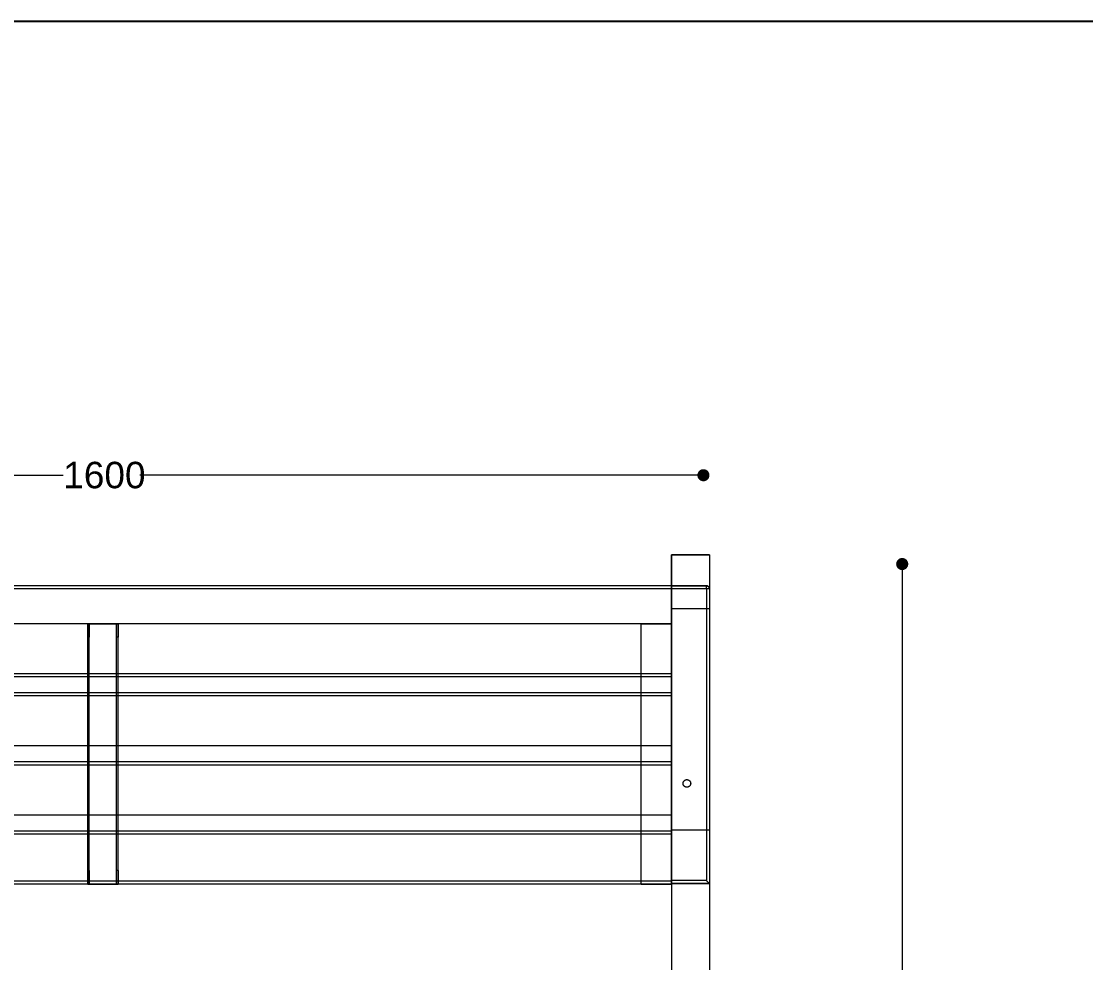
# Model space of a CAD drawing. Header units: millimetres. Extents: x 27531 to 32481, y 14140 to 19587.
# Drawn here: x 28599 to 30006, y 18343 to 19587 of the extents above; entities that cross this region are included whole.
import ezdxf

# ---------------------------------------------------------------- set-up
doc = ezdxf.new("R2010")
doc.units = ezdxf.units.MM
doc.header["$LTSCALE"] = 3
doc.layers.add('Warstwa 1', color=7, linetype='Continuous')
doc.layers.add('WymiaryARTUR', color=7, linetype='Continuous', lineweight=25)
doc.styles.get("Standard").update_dxf_attribs({"font": 'arial.ttf'})
doc.dimstyles.new('MATEUSZ', dxfattribs={"dimtxt": 35, "dimasz": 16, "dimexe": 0.18, "dimexo": 0.0625, "dimgap": 0.09, "dimtad": 0, "dimdec": 0, "dimdsep": 46, "dimtxsty": 'Standard', "dimblk": 'DOT', "dimcen": 0.09, "dimse1": 1, "dimse2": 1, "dimadec": 0, "dimazin": 0, "dimtfac": 1, "dimtdec": 0, "dimtofl": 0, "dimtmove": 0, "dimatfit": 3, "dimfxl": 1, "dimtolj": 1, "dimtzin": 0, "dimlwd": 9, "dimlwe": 9, "dimarcsym": 0})

# ---------------------------------------------------------------- blocks, each defined once
blk = doc.blocks.new('_Dot')
at = {"color": 0, "linetype": 'ByBlock', "lineweight": -2}
blk.add_line((-0.5, 0), (-1, 0), dxfattribs=at)
at = {"color": 0, "linetype": 'ByBlock', "const_width": 0.5}
blk.add_lwpolyline([(-0.25, 0, 1), (0.25, 0, 1)], format="xyb", close=True, dxfattribs=at)
blk = doc.blocks.new('*D22')
at = {"layer": 'Defpoints', "color": 0, "linetype": 'Continuous', "transparency": 16777216}
for p in [(29500.6, 18987.1), (27900.6, 18911.9), (29500.6, 18911.9)]:
    blk.add_point(p, dxfattribs=at)
at = {"layer": 'WymiaryARTUR', "color": 0, "linetype": 'Continuous', "lineweight": 9, "transparency": 16777216}
for p, q in [((27916.6, 18987.1), (28654.4, 18987.1)), ((29484.6, 18987.1), (28755.7, 18987.1))]:
    blk.add_line(p, q, dxfattribs=at)
at = {"layer": 'WymiaryARTUR', "color": 0, "linetype": 'Continuous', "lineweight": 9, "transparency": 16777216, "xscale": 16, "yscale": 16, "zscale": 16, "rotation": 180}
blk.add_blockref('_Dot', (27900.6, 18987.1), dxfattribs=at)
at = {"layer": 'WymiaryARTUR', "color": 0, "linetype": 'Continuous', "lineweight": 9, "transparency": 16777216, "xscale": 16, "yscale": 16, "zscale": 16}
blk.add_blockref('_Dot', (29500.6, 18987.1), dxfattribs=at)
at = {"layer": 'WymiaryARTUR', "color": 0, "linetype": 'Continuous', "transparency": 16777216, "insert": (28654.5, 18987.1), "char_height": 35, "attachment_point": 4}
blk.add_mtext('\\A1;1600', dxfattribs=at)
blk = doc.blocks.new('eweq')
at = {"layer": 'Warstwa 1', "color": 7, "lineweight": 18}
for points in [[(35504.09, 17001.06), (35510.44, 17001.06)], [(35510.44, 17001.06), (35504.09, 17001.06)], [(35504.09, 17001.06), (35504.09, 17001.06)], [(35510.44, 17001.06), (35510.44, 17001.06)], [(35504.09, 16995.89), (35313.59, 16995.89)], [(35504.09, 16995.89), (35509.93, 16995.89)], [(35509.93, 16995.89), (35504.09, 16995.89)], [(35504.09, 16995.89), (35504.09, 16995.89)], [(35504.09, 16995.89), (35504.09, 16995.89)], [(35504.09, 16989.54), (35504.09, 16995.89)], [(35509.93, 16995.39), (35509.93, 16995.89)], [(35504.09, 16995.39), (35313.59, 16995.39)], [(35509.93, 16995.39), (35504.09, 16995.39)], [(35504.09, 16995.39), (35504.09, 16989.54)], [(35509.93, 16995.39), (35509.93, 16946.52)], [(35510.44, 16995.39), (35509.93, 16995.39)], [(35510.44, 16995.39), (35510.44, 16946.01)], [(35406.3, 16945.89), (35406.3, 16989.54)], [(35406.3, 16989.54), (35411.38, 16989.54)], [(35406.3, 16989.54), (35411.38, 16989.54)], [(35406.3, 16989.54), (35406.3, 16989.54)], [(35406.3, 16945.89), (35406.3, 16989.54)], [(35406.3, 16945.89), (35406.3, 16989.54)], [(35406.3, 16989.54), (35406.3, 16989.54)], [(35406.55, 16989.54), (35406.3, 16989.54)], [(35406.55, 16989.54), (35406.3, 16989.54)], [(35406.55, 16989.54), (35406.55, 16989.54)], [(35406.55, 16945.89), (35406.55, 16989.54)], [(35411.12, 16945.89), (35411.12, 16989.54)], [(35411.38, 16989.54), (35411.12, 16989.54)], [(35411.38, 16989.54), (35411.12, 16989.54)], [(35411.12, 16989.54), (35411.12, 16989.54)], [(35411.38, 16945.89), (35411.38, 16989.54)], [(35411.38, 16989.54), (35411.38, 16989.54)], [(35411.38, 16945.89), (35411.38, 16989.54)], [(35411.38, 16945.89), (35411.38, 16989.54)], [(35411.38, 16989.54), (35411.38, 16989.54)], [(35499.01, 16989.54), (35504.09, 16989.54)], [(35499.01, 16989.54), (35499.01, 16989.54)], [(35499.01, 16989.54), (35504.09, 16989.54)], [(35499.01, 16945.89), (35499.01, 16989.54)], [(35499.01, 16945.89), (35499.01, 16989.54)], [(35504.09, 16980.65), (35504.09, 16989.54)], [(35504.09, 16989.54), (35504.09, 16989.54)], [(35504.09, 16989.54), (35504.09, 16981.16)], [(35504.09, 16989.54), (35504.09, 16989.54)], [(35504.09, 16989.54), (35504.09, 16989.54)], [(35504.09, 16945.89), (35504.09, 16989.54)], [(35504.09, 16945.89), (35504.09, 16989.54)], [(35406.3, 16948.17), (35406.3, 16987.26)], [(35406.55, 16987.26), (35406.3, 16987.26)], [(35406.55, 16948.17), (35406.55, 16987.26)], [(35411.38, 16987.26), (35411.12, 16987.26)], [(35411.12, 16948.17), (35411.12, 16987.26)], [(35411.38, 16948.17), (35411.38, 16987.26)], [(35504.09, 16981.16), (35313.59, 16981.16)], [(35504.09, 16980.65), (35313.59, 16980.65)], [(35504.09, 16980.65), (35504.09, 16980.65)], [(35504.09, 16977.95), (35313.59, 16977.95)], [(35504.09, 16969.06), (35504.09, 16977.95)], [(35504.09, 16977.95), (35504.09, 16977.95)], [(35504.09, 16977.45), (35313.59, 16977.45)], [(35504.09, 16977.45), (35504.09, 16969.06)], [(35504.09, 16969.06), (35504.09, 16969.06)], [(35504.09, 16966.37), (35313.59, 16966.37)], [(35504.09, 16966.37), (35313.59, 16966.37)], [(35504.09, 16965.86), (35313.59, 16965.86)], [(35504.09, 16965.86), (35313.59, 16965.86)], [(35504.09, 16966.37), (35504.09, 16966.37)], [(35504.09, 16965.86), (35504.09, 16957.48)], [(35504.09, 16957.48), (35504.09, 16965.86)], [(35504.09, 16957.48), (35504.09, 16957.48)], [(35504.09, 16954.78), (35313.59, 16954.78)], [(35504.09, 16954.78), (35313.59, 16954.78)], [(35504.09, 16954.78), (35504.09, 16954.78)], [(35504.09, 16954.27), (35313.59, 16954.27)], [(35504.09, 16954.27), (35313.59, 16954.27)], [(35504.09, 16954.27), (35504.09, 16946.4)], [(35504.09, 16945.89), (35504.09, 16954.27)], [(35406.55, 16948.17), (35406.3, 16948.17)], [(35411.38, 16948.17), (35411.12, 16948.17)], [(35504.09, 16946.4), (35313.59, 16946.4)], [(35504.09, 16945.89), (35313.59, 16945.89)], [(35406.3, 16945.89), (35411.38, 16945.89)], [(35406.3, 16945.89), (35411.38, 16945.89)], [(35406.3, 16945.89), (35406.3, 16945.89)], [(35406.55, 16945.89), (35406.3, 16945.89)], [(35406.3, 16945.89), (35406.3, 16945.89)], [(35406.55, 16945.89), (35406.3, 16945.89)], [(35406.55, 16945.89), (35406.55, 16945.89)], [(35411.38, 16945.89), (35411.12, 16945.89)], [(35411.38, 16945.89), (35411.12, 16945.89)], [(35411.12, 16945.89), (35411.12, 16945.89)], [(35411.38, 16945.89), (35411.38, 16945.89)], [(35411.38, 16945.89), (35411.38, 16945.89)], [(35499.01, 16945.89), (35504.09, 16945.89)], [(35499.01, 16945.89), (35499.01, 16945.89)], [(35499.01, 16945.89), (35504.09, 16945.89)], [(35509.93, 16946.52), (35504.09, 16946.52)], [(35504.09, 16946.01), (35510.44, 16946.01)], [(35510.44, 16946.01), (35504.09, 16946.01)], [(35504.09, 16946.01), (35510.44, 16946.01)], [(35504.09, 16946.01), (35504.09, 16946.01)], [(35504.09, 16945.89), (35504.09, 16945.89)], [(35504.09, 16945.89), (35504.09, 16945.89)], [(35510.44, 16946.01), (35510.44, 16946.01)]]:
    blk.add_lwpolyline(points, dxfattribs=at)
for points in [[(35504.09, 16992.05), (35504.09, 16995.05), (35504.09, 16998.05), (35504.09, 17001.06)], [(35504.09, 17001.06), (35506.2, 17001.06), (35508.32, 17001.06), (35510.44, 17001.06)], [(35504.09, 17001.06), (35504.09, 16985.71), (35504.09, 16970.37), (35504.09, 16955.03)], [(35504.09, 17001.06), (35504.09, 16968.93), (35504.09, 16936.8), (35504.09, 16904.67)], [(35504.09, 17001.06), (35504.09, 16968.93), (35504.09, 16936.8), (35504.09, 16904.67)], [(35510.44, 17001.06), (35510.44, 16998.05), (35510.44, 16995.05), (35510.44, 16992.05)], [(35510.44, 17001.06), (35510.44, 16985.71), (35510.44, 16970.37), (35510.44, 16955.03)], [(35510.44, 17001.06), (35510.44, 16968.93), (35510.44, 16936.8), (35510.44, 16904.67)], [(35510.44, 17001.06), (35510.44, 16968.93), (35510.44, 16936.8), (35510.44, 16904.67)], [(35504.09, 16995.89), (35440.59, 16995.89), (35377.09, 16995.89), (35313.59, 16995.89)], [(35504.09, 16995.89), (35504.09, 16979.27), (35504.09, 16962.64), (35504.09, 16946.01)], [(35504.09, 16995.39), (35504.09, 16979.1), (35504.09, 16962.81), (35504.09, 16946.52)], [(35510.44, 16995.39), (35510.44, 16978.93), (35510.44, 16962.47), (35510.44, 16946.01)], [(35510.44, 16992.05), (35508.32, 16992.05), (35506.2, 16992.05), (35504.09, 16992.05)], [(35504.09, 16992.05), (35504.09, 16976.7), (35504.09, 16961.36), (35504.09, 16946.01)], [(35510.44, 16992.05), (35510.44, 16976.7), (35510.44, 16961.36), (35510.44, 16946.01)], [(35504.09, 16989.54), (35440.59, 16989.54), (35377.09, 16989.54), (35313.59, 16989.54)], [(35504.09, 16989.54), (35440.59, 16989.54), (35377.09, 16989.54), (35313.59, 16989.54)], [(35504.09, 16989.54), (35440.59, 16989.54), (35377.09, 16989.54), (35313.59, 16989.54)], [(35504.09, 16989.54), (35440.59, 16989.54), (35377.09, 16989.54), (35313.59, 16989.54)], [(35504.09, 16980.65), (35440.59, 16980.65), (35377.09, 16980.65), (35313.59, 16980.65)], [(35504.09, 16977.95), (35440.59, 16977.95), (35377.09, 16977.95), (35313.59, 16977.95)], [(35504.09, 16969.06), (35440.59, 16969.06), (35377.09, 16969.06), (35313.59, 16969.06)], [(35504.09, 16969.06), (35440.59, 16969.06), (35377.09, 16969.06), (35313.59, 16969.06)], [(35504.09, 16957.48), (35440.59, 16957.48), (35377.09, 16957.48), (35313.59, 16957.48)], [(35504.09, 16957.48), (35440.59, 16957.48), (35377.09, 16957.48), (35313.59, 16957.48)], [(35504.09, 16955.03), (35506.2, 16955.03), (35508.32, 16955.03), (35510.44, 16955.03)], [(35504.09, 16946.01), (35504.09, 16949.02), (35504.09, 16952.02), (35504.09, 16955.03)], [(35510.44, 16955.03), (35510.44, 16952.02), (35510.44, 16949.02), (35510.44, 16946.01)], [(35504.09, 16945.89), (35440.59, 16945.89), (35377.09, 16945.89), (35313.59, 16945.89)]]:
    blk.add_open_spline(points, degree=3, dxfattribs=at)
for points, knots in [([(35504.09, 16995.89), (35504.09, 16995.89), (35504.09, 16995.89), (35504.09, 16995.88), (35504.09, 16995.87), (35504.09, 16995.86), (35504.09, 16995.84), (35504.09, 16995.83), (35504.09, 16995.81), (35504.09, 16995.78), (35504.09, 16995.76), (35504.09, 16995.73), (35504.09, 16995.7), (35504.09, 16995.67), (35504.09, 16995.64), (35504.09, 16995.61), (35504.09, 16995.58), (35504.09, 16995.54), (35504.09, 16995.5), (35504.09, 16995.46), (35504.09, 16995.43), (35504.09, 16995.39)], [0, 0, 0, 0, 1, 1, 1, 2, 2, 2, 3, 3, 3, 4, 4, 4, 5, 5, 5, 6, 6, 6, 7, 7, 7, 7]), ([(35504.09, 16995.39), (35504.09, 16995.44), (35504.09, 16995.51), (35504.09, 16995.56), (35504.09, 16995.61), (35504.09, 16995.66), (35504.09, 16995.71), (35504.09, 16995.75), (35504.09, 16995.79), (35504.09, 16995.82), (35504.09, 16995.85), (35504.09, 16995.87), (35504.09, 16995.88), (35504.09, 16995.89), (35504.09, 16995.89), (35504.09, 16995.89)], [0, 0, 0, 0, 1, 1, 1, 2, 2, 2, 3, 3, 3, 4, 4, 4, 5, 5, 5, 5]), ([(35509.93, 16995.89), (35509.99, 16995.89), (35510.06, 16995.88), (35510.12, 16995.85), (35510.25, 16995.8), (35510.34, 16995.71), (35510.4, 16995.58), (35510.42, 16995.52), (35510.44, 16995.45), (35510.44, 16995.39)], [0, 0, 0, 0, 1, 1, 1, 2, 2, 2, 3, 3, 3, 3]), ([(35510.44, 16995.39), (35510.44, 16995.42), (35510.43, 16995.46), (35510.43, 16995.5), (35510.42, 16995.53), (35510.4, 16995.57), (35510.39, 16995.61), (35510.37, 16995.64), (35510.35, 16995.67), (35510.33, 16995.7), (35510.3, 16995.73), (35510.28, 16995.76), (35510.25, 16995.78), (35510.22, 16995.81), (35510.19, 16995.82), (35510.15, 16995.84), (35510.12, 16995.86), (35510.09, 16995.87), (35510.05, 16995.88), (35510.01, 16995.89), (35509.97, 16995.89), (35509.93, 16995.89)], [0, 0, 0, 0, 1, 1, 1, 2, 2, 2, 3, 3, 3, 4, 4, 4, 5, 5, 5, 6, 6, 6, 7, 7, 7, 7]), ([(35406.3, 16987.26), (35406.3, 16987.37), (35406.3, 16987.48), (35406.3, 16987.59), (35406.3, 16987.7), (35406.3, 16987.81), (35406.3, 16987.92), (35406.3, 16988.02), (35406.3, 16988.13), (35406.3, 16988.23), (35406.3, 16988.33), (35406.3, 16988.43), (35406.3, 16988.52), (35406.3, 16988.61), (35406.3, 16988.7), (35406.3, 16988.78), (35406.3, 16988.87), (35406.3, 16988.94), (35406.3, 16989.01), (35406.3, 16989.08), (35406.3, 16989.15), (35406.3, 16989.21), (35406.3, 16989.26), (35406.3, 16989.31), (35406.3, 16989.36), (35406.3, 16989.4), (35406.3, 16989.44), (35406.3, 16989.47), (35406.3, 16989.49), (35406.3, 16989.5), (35406.3, 16989.51), (35406.3, 16989.52), (35406.3, 16989.53), (35406.3, 16989.53), (35406.3, 16989.54), (35406.3, 16989.54), (35406.3, 16989.54)], [0, 0, 0, 0, 1, 1, 1, 2, 2, 2, 3, 3, 3, 4, 4, 4, 5, 5, 5, 6, 6, 6, 7, 7, 7, 8, 8, 8, 9, 9, 9, 10, 10, 10, 11, 11, 11, 12, 12, 12, 12]), ([(35406.55, 16989.54), (35406.55, 16989.54), (35406.55, 16989.54), (35406.55, 16989.52), (35406.55, 16989.5), (35406.55, 16989.48), (35406.55, 16989.45), (35406.55, 16989.41), (35406.55, 16989.37), (35406.55, 16989.33), (35406.55, 16989.28), (35406.55, 16989.22), (35406.55, 16989.16), (35406.55, 16989.1), (35406.55, 16989.03), (35406.55, 16988.96), (35406.55, 16988.89), (35406.55, 16988.81), (35406.55, 16988.72), (35406.55, 16988.64), (35406.55, 16988.55), (35406.55, 16988.45), (35406.55, 16988.36), (35406.55, 16988.26), (35406.55, 16988.16), (35406.55, 16988.06), (35406.55, 16987.96), (35406.55, 16987.85), (35406.55, 16987.78), (35406.55, 16987.71), (35406.55, 16987.63), (35406.55, 16987.58), (35406.55, 16987.54), (35406.55, 16987.49), (35406.55, 16987.41), (35406.55, 16987.34), (35406.55, 16987.26)], [0, 0, 0, 0, 1, 1, 1, 2, 2, 2, 3, 3, 3, 4, 4, 4, 5, 5, 5, 6, 6, 6, 7, 7, 7, 8, 8, 8, 9, 9, 9, 10, 10, 10, 11, 11, 11, 12, 12, 12, 12]), ([(35411.12, 16987.26), (35411.12, 16987.37), (35411.12, 16987.48), (35411.12, 16987.59), (35411.12, 16987.7), (35411.12, 16987.81), (35411.12, 16987.92), (35411.12, 16988.02), (35411.12, 16988.13), (35411.12, 16988.23), (35411.12, 16988.33), (35411.12, 16988.43), (35411.12, 16988.52), (35411.12, 16988.61), (35411.12, 16988.7), (35411.12, 16988.78), (35411.12, 16988.87), (35411.12, 16988.94), (35411.12, 16989.01), (35411.12, 16989.08), (35411.12, 16989.15), (35411.12, 16989.21), (35411.12, 16989.26), (35411.12, 16989.31), (35411.12, 16989.36), (35411.12, 16989.4), (35411.12, 16989.44), (35411.12, 16989.47), (35411.12, 16989.49), (35411.12, 16989.5), (35411.12, 16989.51), (35411.12, 16989.52), (35411.12, 16989.53), (35411.12, 16989.53), (35411.12, 16989.54), (35411.12, 16989.54), (35411.12, 16989.54)], [0, 0, 0, 0, 1, 1, 1, 2, 2, 2, 3, 3, 3, 4, 4, 4, 5, 5, 5, 6, 6, 6, 7, 7, 7, 8, 8, 8, 9, 9, 9, 10, 10, 10, 11, 11, 11, 12, 12, 12, 12]), ([(35411.38, 16989.54), (35411.38, 16989.54), (35411.38, 16989.54), (35411.38, 16989.52), (35411.38, 16989.5), (35411.38, 16989.48), (35411.38, 16989.45), (35411.38, 16989.41), (35411.38, 16989.37), (35411.38, 16989.33), (35411.38, 16989.28), (35411.38, 16989.22), (35411.38, 16989.16), (35411.38, 16989.1), (35411.38, 16989.03), (35411.38, 16988.96), (35411.38, 16988.89), (35411.38, 16988.81), (35411.38, 16988.72), (35411.38, 16988.64), (35411.38, 16988.55), (35411.38, 16988.45), (35411.38, 16988.36), (35411.38, 16988.26), (35411.38, 16988.16), (35411.38, 16988.06), (35411.38, 16987.96), (35411.38, 16987.85), (35411.38, 16987.78), (35411.38, 16987.71), (35411.38, 16987.63), (35411.38, 16987.58), (35411.38, 16987.54), (35411.38, 16987.49), (35411.38, 16987.41), (35411.38, 16987.34), (35411.38, 16987.26)], [0, 0, 0, 0, 1, 1, 1, 2, 2, 2, 3, 3, 3, 4, 4, 4, 5, 5, 5, 6, 6, 6, 7, 7, 7, 8, 8, 8, 9, 9, 9, 10, 10, 10, 11, 11, 11, 12, 12, 12, 12]), ([(35504.09, 16980.65), (35504.09, 16980.65), (35504.09, 16980.67), (35504.09, 16980.68), (35504.09, 16980.7), (35504.09, 16980.73), (35504.09, 16980.77), (35504.09, 16980.81), (35504.09, 16980.85), (35504.09, 16980.9), (35504.09, 16980.95), (35504.09, 16981), (35504.09, 16981.05), (35504.09, 16981.09), (35504.09, 16981.12), (35504.09, 16981.16)], [0, 0, 0, 0, 1, 1, 1, 2, 2, 2, 3, 3, 3, 4, 4, 4, 5, 5, 5, 5]), ([(35504.09, 16977.45), (35504.09, 16977.5), (35504.09, 16977.57), (35504.09, 16977.62), (35504.09, 16977.67), (35504.09, 16977.73), (35504.09, 16977.77), (35504.09, 16977.81), (35504.09, 16977.85), (35504.09, 16977.88), (35504.09, 16977.91), (35504.09, 16977.93), (35504.09, 16977.94), (35504.09, 16977.95), (35504.09, 16977.95), (35504.09, 16977.95)], [0, 0, 0, 0, 1, 1, 1, 2, 2, 2, 3, 3, 3, 4, 4, 4, 5, 5, 5, 5]), ([(35504.09, 16966.37), (35504.09, 16966.37), (35504.09, 16966.35), (35504.09, 16966.34), (35504.09, 16966.32), (35504.09, 16966.29), (35504.09, 16966.25), (35504.09, 16966.21), (35504.09, 16966.17), (35504.09, 16966.12), (35504.09, 16966.07), (35504.09, 16966.02), (35504.09, 16965.97), (35504.09, 16965.93), (35504.09, 16965.9), (35504.09, 16965.86)], [0, 0, 0, 0, 1, 1, 1, 2, 2, 2, 3, 3, 3, 4, 4, 4, 5, 5, 5, 5]), ([(35504.09, 16965.86), (35504.09, 16965.91), (35504.09, 16965.98), (35504.09, 16966.03), (35504.09, 16966.08), (35504.09, 16966.14), (35504.09, 16966.18), (35504.09, 16966.22), (35504.09, 16966.26), (35504.09, 16966.29), (35504.09, 16966.32), (35504.09, 16966.34), (35504.09, 16966.35), (35504.09, 16966.36), (35504.09, 16966.37), (35504.09, 16966.37)], [0, 0, 0, 0, 1, 1, 1, 2, 2, 2, 3, 3, 3, 4, 4, 4, 5, 5, 5, 5]), ([(35506.04, 16962.78), (35506.04, 16962.76), (35506.04, 16962.76), (35506.04, 16962.74), (35506.04, 16962.72), (35506.04, 16962.7), (35506.04, 16962.68), (35506.05, 16962.66), (35506.05, 16962.65), (35506.05, 16962.63), (35506.06, 16962.6), (35506.06, 16962.59), (35506.07, 16962.57), (35506.08, 16962.55), (35506.08, 16962.54), (35506.09, 16962.52), (35506.1, 16962.5), (35506.11, 16962.49), (35506.12, 16962.47), (35506.13, 16962.45), (35506.13, 16962.44), (35506.15, 16962.42), (35506.16, 16962.4), (35506.17, 16962.39), (35506.18, 16962.37), (35506.19, 16962.36), (35506.2, 16962.35), (35506.22, 16962.33), (35506.23, 16962.32), (35506.24, 16962.31), (35506.26, 16962.29), (35506.27, 16962.28), (35506.29, 16962.27), (35506.3, 16962.26), (35506.32, 16962.25), (35506.33, 16962.24), (35506.35, 16962.23), (35506.37, 16962.22), (35506.38, 16962.21), (35506.4, 16962.2), (35506.42, 16962.19), (35506.43, 16962.19), (35506.45, 16962.18), (35506.47, 16962.17), (35506.49, 16962.17), (35506.51, 16962.16), (35506.52, 16962.16), (35506.54, 16962.15), (35506.56, 16962.15), (35506.58, 16962.15), (35506.6, 16962.14), (35506.62, 16962.14), (35506.63, 16962.14), (35506.65, 16962.14), (35506.67, 16962.14), (35506.69, 16962.14), (35506.71, 16962.14), (35506.73, 16962.14), (35506.75, 16962.15), (35506.77, 16962.15), (35506.79, 16962.15), (35506.8, 16962.15), (35506.82, 16962.16), (35506.84, 16962.16), (35506.86, 16962.17), (35506.88, 16962.17), (35506.89, 16962.18), (35506.91, 16962.19), (35506.93, 16962.2), (35506.95, 16962.2), (35506.96, 16962.21), (35506.98, 16962.22), (35507, 16962.23), (35507.01, 16962.24), (35507.03, 16962.25), (35507.04, 16962.26), (35507.06, 16962.27), (35507.07, 16962.28), (35507.09, 16962.3), (35507.1, 16962.31), (35507.12, 16962.32), (35507.13, 16962.34), (35507.14, 16962.35), (35507.16, 16962.36), (35507.17, 16962.38), (35507.18, 16962.39), (35507.19, 16962.41), (35507.2, 16962.42), (35507.21, 16962.44), (35507.22, 16962.46), (35507.23, 16962.47), (35507.24, 16962.49), (35507.25, 16962.51), (35507.25, 16962.52), (35507.26, 16962.54), (35507.27, 16962.56), (35507.27, 16962.57), (35507.28, 16962.59), (35507.29, 16962.61), (35507.29, 16962.63), (35507.29, 16962.64), (35507.3, 16962.67), (35507.3, 16962.68), (35507.3, 16962.7), (35507.3, 16962.73), (35507.31, 16962.74), (35507.31, 16962.75), (35507.31, 16962.79), (35507.31, 16962.8), (35507.31, 16962.81), (35507.31, 16962.82), (35507.3, 16962.83), (35507.3, 16962.86), (35507.3, 16962.86), (35507.3, 16962.89), (35507.29, 16962.91), (35507.29, 16962.92), (35507.28, 16962.95), (35507.28, 16962.97), (35507.27, 16962.98), (35507.27, 16963), (35507.26, 16963.02), (35507.25, 16963.03), (35507.24, 16963.05), (35507.23, 16963.07), (35507.23, 16963.08), (35507.22, 16963.1), (35507.21, 16963.12), (35507.2, 16963.13), (35507.19, 16963.15), (35507.17, 16963.16), (35507.16, 16963.18), (35507.15, 16963.19), (35507.14, 16963.21), (35507.13, 16963.22), (35507.11, 16963.23), (35507.1, 16963.25), (35507.08, 16963.26), (35507.07, 16963.27), (35507.05, 16963.28), (35507.04, 16963.29), (35507.02, 16963.3), (35507.01, 16963.32), (35506.99, 16963.32), (35506.98, 16963.33), (35506.96, 16963.34), (35506.94, 16963.35), (35506.92, 16963.36), (35506.91, 16963.37), (35506.89, 16963.37), (35506.87, 16963.38), (35506.85, 16963.38), (35506.84, 16963.39), (35506.82, 16963.39), (35506.8, 16963.4), (35506.78, 16963.4), (35506.76, 16963.4), (35506.74, 16963.41), (35506.73, 16963.41), (35506.71, 16963.41), (35506.69, 16963.41), (35506.67, 16963.41), (35506.65, 16963.41), (35506.63, 16963.41), (35506.61, 16963.41), (35506.59, 16963.41), (35506.58, 16963.4), (35506.56, 16963.4), (35506.54, 16963.4), (35506.52, 16963.39), (35506.5, 16963.39), (35506.48, 16963.38), (35506.47, 16963.38), (35506.45, 16963.37), (35506.43, 16963.36), (35506.41, 16963.36), (35506.4, 16963.35), (35506.38, 16963.34), (35506.36, 16963.33), (35506.35, 16963.32), (35506.33, 16963.31), (35506.31, 16963.3), (35506.3, 16963.29), (35506.28, 16963.28), (35506.27, 16963.27), (35506.25, 16963.25), (35506.24, 16963.24), (35506.23, 16963.23), (35506.21, 16963.22), (35506.2, 16963.2), (35506.19, 16963.19), (35506.18, 16963.17), (35506.16, 16963.16), (35506.15, 16963.14), (35506.14, 16963.13), (35506.13, 16963.11), (35506.12, 16963.1), (35506.11, 16963.08), (35506.11, 16963.06), (35506.1, 16963.05), (35506.09, 16963.03), (35506.08, 16963.01), (35506.08, 16963), (35506.07, 16962.97), (35506.06, 16962.96), (35506.06, 16962.94), (35506.05, 16962.92), (35506.05, 16962.9), (35506.05, 16962.89), (35506.04, 16962.86), (35506.04, 16962.85), (35506.04, 16962.84), (35506.04, 16962.8), (35506.04, 16962.79), (35506.04, 16962.79), (35506.04, 16962.78), (35506.04, 16962.78)], [0, 0, 0, 0, 1, 1, 1, 2, 2, 2, 3, 3, 3, 4, 4, 4, 5, 5, 5, 6, 6, 6, 7, 7, 7, 8, 8, 8, 9, 9, 9, 10, 10, 10, 11, 11, 11, 12, 12, 12, 13, 13, 13, 14, 14, 14, 15, 15, 15, 16, 16, 16, 17, 17, 17, 18, 18, 18, 19, 19, 19, 20, 20, 20, 21, 21, 21, 22, 22, 22, 23, 23, 23, 24, 24, 24, 25, 25, 25, 26, 26, 26, 27, 27, 27, 28, 28, 28, 29, 29, 29, 30, 30, 30, 31, 31, 31, 32, 32, 32, 33, 33, 33, 34, 34, 34, 35, 35, 35, 36, 36, 36, 37, 37, 37, 38, 38, 38, 39, 39, 39, 40, 40, 40, 41, 41, 41, 42, 42, 42, 43, 43, 43, 44, 44, 44, 45, 45, 45, 46, 46, 46, 47, 47, 47, 48, 48, 48, 49, 49, 49, 50, 50, 50, 51, 51, 51, 52, 52, 52, 53, 53, 53, 54, 54, 54, 55, 55, 55, 56, 56, 56, 57, 57, 57, 58, 58, 58, 59, 59, 59, 60, 60, 60, 61, 61, 61, 62, 62, 62, 63, 63, 63, 64, 64, 64, 65, 65, 65, 66, 66, 66, 67, 67, 67, 68, 68, 68, 69, 69, 69, 70, 70, 70, 71, 71, 71, 72, 72, 72, 72]), ([(35506.04, 16962.78), (35506.04, 16962.76), (35506.04, 16962.76), (35506.04, 16962.74), (35506.04, 16962.72), (35506.04, 16962.7), (35506.04, 16962.68), (35506.05, 16962.66), (35506.05, 16962.65), (35506.05, 16962.63), (35506.06, 16962.6), (35506.06, 16962.59), (35506.07, 16962.57), (35506.08, 16962.55), (35506.08, 16962.54), (35506.09, 16962.52), (35506.1, 16962.5), (35506.11, 16962.49), (35506.12, 16962.47), (35506.13, 16962.45), (35506.13, 16962.44), (35506.15, 16962.42), (35506.16, 16962.4), (35506.17, 16962.39), (35506.18, 16962.37), (35506.19, 16962.36), (35506.2, 16962.35), (35506.22, 16962.33), (35506.23, 16962.32), (35506.24, 16962.31), (35506.26, 16962.29), (35506.27, 16962.28), (35506.29, 16962.27), (35506.3, 16962.26), (35506.32, 16962.25), (35506.33, 16962.24), (35506.35, 16962.23), (35506.37, 16962.22), (35506.38, 16962.21), (35506.4, 16962.2), (35506.42, 16962.19), (35506.43, 16962.19), (35506.45, 16962.18), (35506.47, 16962.17), (35506.49, 16962.17), (35506.51, 16962.16), (35506.52, 16962.16), (35506.54, 16962.15), (35506.56, 16962.15), (35506.58, 16962.15), (35506.6, 16962.14), (35506.62, 16962.14), (35506.63, 16962.14), (35506.65, 16962.14), (35506.67, 16962.14), (35506.69, 16962.14), (35506.71, 16962.14), (35506.73, 16962.14), (35506.75, 16962.15), (35506.77, 16962.15), (35506.79, 16962.15), (35506.8, 16962.15), (35506.82, 16962.16), (35506.84, 16962.16), (35506.86, 16962.17), (35506.88, 16962.17), (35506.89, 16962.18), (35506.91, 16962.19), (35506.93, 16962.2), (35506.95, 16962.2), (35506.96, 16962.21), (35506.98, 16962.22), (35507, 16962.23), (35507.01, 16962.24), (35507.03, 16962.25), (35507.04, 16962.26), (35507.06, 16962.27), (35507.07, 16962.28), (35507.09, 16962.3), (35507.1, 16962.31), (35507.12, 16962.32), (35507.13, 16962.34), (35507.14, 16962.35), (35507.16, 16962.36), (35507.17, 16962.38), (35507.18, 16962.39), (35507.19, 16962.41), (35507.2, 16962.42), (35507.21, 16962.44), (35507.22, 16962.46), (35507.23, 16962.47), (35507.24, 16962.49), (35507.25, 16962.51), (35507.25, 16962.52), (35507.26, 16962.54), (35507.27, 16962.56), (35507.27, 16962.57), (35507.28, 16962.59), (35507.29, 16962.61), (35507.29, 16962.63), (35507.29, 16962.64), (35507.3, 16962.67), (35507.3, 16962.68), (35507.3, 16962.7), (35507.3, 16962.73), (35507.31, 16962.74), (35507.31, 16962.75), (35507.31, 16962.79), (35507.31, 16962.8), (35507.31, 16962.81), (35507.31, 16962.82), (35507.3, 16962.83), (35507.3, 16962.86), (35507.3, 16962.86), (35507.3, 16962.89), (35507.29, 16962.91), (35507.29, 16962.92), (35507.28, 16962.95), (35507.28, 16962.97), (35507.27, 16962.98), (35507.27, 16963), (35507.26, 16963.02), (35507.25, 16963.03), (35507.24, 16963.05), (35507.23, 16963.07), (35507.23, 16963.08), (35507.22, 16963.1), (35507.21, 16963.12), (35507.2, 16963.13), (35507.19, 16963.15), (35507.17, 16963.16), (35507.16, 16963.18), (35507.15, 16963.19), (35507.14, 16963.21), (35507.13, 16963.22), (35507.11, 16963.23), (35507.1, 16963.25), (35507.08, 16963.26), (35507.07, 16963.27), (35507.05, 16963.28), (35507.04, 16963.29), (35507.02, 16963.3), (35507.01, 16963.32), (35506.99, 16963.32), (35506.98, 16963.33), (35506.96, 16963.34), (35506.94, 16963.35), (35506.92, 16963.36), (35506.91, 16963.37), (35506.89, 16963.37), (35506.87, 16963.38), (35506.85, 16963.38), (35506.84, 16963.39), (35506.82, 16963.39), (35506.8, 16963.4), (35506.78, 16963.4), (35506.76, 16963.4), (35506.74, 16963.41), (35506.73, 16963.41), (35506.71, 16963.41), (35506.69, 16963.41), (35506.67, 16963.41), (35506.65, 16963.41), (35506.63, 16963.41), (35506.61, 16963.41), (35506.59, 16963.41), (35506.58, 16963.4), (35506.56, 16963.4), (35506.54, 16963.4), (35506.52, 16963.39), (35506.5, 16963.39), (35506.48, 16963.38), (35506.47, 16963.38), (35506.45, 16963.37), (35506.43, 16963.36), (35506.41, 16963.36), (35506.4, 16963.35), (35506.38, 16963.34), (35506.36, 16963.33), (35506.35, 16963.32), (35506.33, 16963.31), (35506.31, 16963.3), (35506.3, 16963.29), (35506.28, 16963.28), (35506.27, 16963.27), (35506.25, 16963.25), (35506.24, 16963.24), (35506.23, 16963.23), (35506.21, 16963.22), (35506.2, 16963.2), (35506.19, 16963.19), (35506.18, 16963.17), (35506.16, 16963.16), (35506.15, 16963.14), (35506.14, 16963.13), (35506.13, 16963.11), (35506.12, 16963.1), (35506.11, 16963.08), (35506.11, 16963.06), (35506.1, 16963.05), (35506.09, 16963.03), (35506.08, 16963.01), (35506.08, 16963), (35506.07, 16962.97), (35506.06, 16962.96), (35506.06, 16962.94), (35506.05, 16962.92), (35506.05, 16962.9), (35506.05, 16962.89), (35506.04, 16962.86), (35506.04, 16962.85), (35506.04, 16962.84), (35506.04, 16962.8), (35506.04, 16962.79), (35506.04, 16962.79), (35506.04, 16962.78), (35506.04, 16962.78)], [0, 0, 0, 0, 1, 1, 1, 2, 2, 2, 3, 3, 3, 4, 4, 4, 5, 5, 5, 6, 6, 6, 7, 7, 7, 8, 8, 8, 9, 9, 9, 10, 10, 10, 11, 11, 11, 12, 12, 12, 13, 13, 13, 14, 14, 14, 15, 15, 15, 16, 16, 16, 17, 17, 17, 18, 18, 18, 19, 19, 19, 20, 20, 20, 21, 21, 21, 22, 22, 22, 23, 23, 23, 24, 24, 24, 25, 25, 25, 26, 26, 26, 27, 27, 27, 28, 28, 28, 29, 29, 29, 30, 30, 30, 31, 31, 31, 32, 32, 32, 33, 33, 33, 34, 34, 34, 35, 35, 35, 36, 36, 36, 37, 37, 37, 38, 38, 38, 39, 39, 39, 40, 40, 40, 41, 41, 41, 42, 42, 42, 43, 43, 43, 44, 44, 44, 45, 45, 45, 46, 46, 46, 47, 47, 47, 48, 48, 48, 49, 49, 49, 50, 50, 50, 51, 51, 51, 52, 52, 52, 53, 53, 53, 54, 54, 54, 55, 55, 55, 56, 56, 56, 57, 57, 57, 58, 58, 58, 59, 59, 59, 60, 60, 60, 61, 61, 61, 62, 62, 62, 63, 63, 63, 64, 64, 64, 65, 65, 65, 66, 66, 66, 67, 67, 67, 68, 68, 68, 69, 69, 69, 70, 70, 70, 71, 71, 71, 72, 72, 72, 72]), ([(35504.09, 16954.78), (35504.09, 16954.78), (35504.09, 16954.77), (35504.09, 16954.75), (35504.09, 16954.73), (35504.09, 16954.7), (35504.09, 16954.66), (35504.09, 16954.63), (35504.09, 16954.58), (35504.09, 16954.53), (35504.09, 16954.48), (35504.09, 16954.43), (35504.09, 16954.38), (35504.09, 16954.34), (35504.09, 16954.31), (35504.09, 16954.27)], [0, 0, 0, 0, 1, 1, 1, 2, 2, 2, 3, 3, 3, 4, 4, 4, 5, 5, 5, 5]), ([(35504.09, 16954.27), (35504.09, 16954.32), (35504.09, 16954.39), (35504.09, 16954.44), (35504.09, 16954.49), (35504.09, 16954.55), (35504.09, 16954.59), (35504.09, 16954.64), (35504.09, 16954.67), (35504.09, 16954.7), (35504.09, 16954.73), (35504.09, 16954.75), (35504.09, 16954.77), (35504.09, 16954.77), (35504.09, 16954.78), (35504.09, 16954.78)], [0, 0, 0, 0, 1, 1, 1, 2, 2, 2, 3, 3, 3, 4, 4, 4, 5, 5, 5, 5]), ([(35406.3, 16945.89), (35406.3, 16945.89), (35406.3, 16945.9), (35406.3, 16945.91), (35406.3, 16945.93), (35406.3, 16945.95), (35406.3, 16945.98), (35406.3, 16946.02), (35406.3, 16946.06), (35406.3, 16946.1), (35406.3, 16946.15), (35406.3, 16946.21), (35406.3, 16946.27), (35406.3, 16946.33), (35406.3, 16946.4), (35406.3, 16946.47), (35406.3, 16946.54), (35406.3, 16946.62), (35406.3, 16946.71), (35406.3, 16946.8), (35406.3, 16946.88), (35406.3, 16946.98), (35406.3, 16947.07), (35406.3, 16947.17), (35406.3, 16947.27), (35406.3, 16947.37), (35406.3, 16947.48), (35406.3, 16947.58), (35406.3, 16947.65), (35406.3, 16947.72), (35406.3, 16947.8), (35406.3, 16947.85), (35406.3, 16947.89), (35406.3, 16947.94), (35406.3, 16948.02), (35406.3, 16948.09), (35406.3, 16948.17)], [0, 0, 0, 0, 1, 1, 1, 2, 2, 2, 3, 3, 3, 4, 4, 4, 5, 5, 5, 6, 6, 6, 7, 7, 7, 8, 8, 8, 9, 9, 9, 10, 10, 10, 11, 11, 11, 12, 12, 12, 12]), ([(35406.55, 16948.17), (35406.55, 16948.07), (35406.55, 16947.95), (35406.55, 16947.84), (35406.55, 16947.73), (35406.55, 16947.62), (35406.55, 16947.51), (35406.55, 16947.41), (35406.55, 16947.3), (35406.55, 16947.2), (35406.55, 16947.1), (35406.55, 16947), (35406.55, 16946.91), (35406.55, 16946.82), (35406.55, 16946.73), (35406.55, 16946.65), (35406.55, 16946.57), (35406.55, 16946.49), (35406.55, 16946.42), (35406.55, 16946.35), (35406.55, 16946.28), (35406.55, 16946.22), (35406.55, 16946.17), (35406.55, 16946.12), (35406.55, 16946.07), (35406.55, 16946.03), (35406.55, 16945.99), (35406.55, 16945.96), (35406.55, 16945.95), (35406.55, 16945.93), (35406.55, 16945.92), (35406.55, 16945.91), (35406.55, 16945.9), (35406.55, 16945.9), (35406.55, 16945.89), (35406.55, 16945.89), (35406.55, 16945.89)], [0, 0, 0, 0, 1, 1, 1, 2, 2, 2, 3, 3, 3, 4, 4, 4, 5, 5, 5, 6, 6, 6, 7, 7, 7, 8, 8, 8, 9, 9, 9, 10, 10, 10, 11, 11, 11, 12, 12, 12, 12]), ([(35411.12, 16945.89), (35411.12, 16945.89), (35411.12, 16945.9), (35411.12, 16945.91), (35411.12, 16945.93), (35411.12, 16945.95), (35411.12, 16945.98), (35411.12, 16946.02), (35411.12, 16946.06), (35411.12, 16946.1), (35411.12, 16946.15), (35411.12, 16946.21), (35411.12, 16946.27), (35411.12, 16946.33), (35411.12, 16946.4), (35411.12, 16946.47), (35411.12, 16946.54), (35411.12, 16946.62), (35411.12, 16946.71), (35411.12, 16946.8), (35411.12, 16946.88), (35411.12, 16946.98), (35411.12, 16947.07), (35411.12, 16947.17), (35411.12, 16947.27), (35411.12, 16947.37), (35411.12, 16947.48), (35411.12, 16947.58), (35411.12, 16947.65), (35411.12, 16947.72), (35411.12, 16947.8), (35411.12, 16947.85), (35411.12, 16947.89), (35411.12, 16947.94), (35411.12, 16948.02), (35411.12, 16948.09), (35411.12, 16948.17)], [0, 0, 0, 0, 1, 1, 1, 2, 2, 2, 3, 3, 3, 4, 4, 4, 5, 5, 5, 6, 6, 6, 7, 7, 7, 8, 8, 8, 9, 9, 9, 10, 10, 10, 11, 11, 11, 12, 12, 12, 12]), ([(35411.38, 16948.17), (35411.38, 16948.07), (35411.38, 16947.95), (35411.38, 16947.84), (35411.38, 16947.73), (35411.38, 16947.62), (35411.38, 16947.51), (35411.38, 16947.41), (35411.38, 16947.3), (35411.38, 16947.2), (35411.38, 16947.1), (35411.38, 16947), (35411.38, 16946.91), (35411.38, 16946.82), (35411.38, 16946.73), (35411.38, 16946.65), (35411.38, 16946.57), (35411.38, 16946.49), (35411.38, 16946.42), (35411.38, 16946.35), (35411.38, 16946.28), (35411.38, 16946.22), (35411.38, 16946.17), (35411.38, 16946.12), (35411.38, 16946.07), (35411.38, 16946.03), (35411.38, 16945.99), (35411.38, 16945.96), (35411.38, 16945.95), (35411.38, 16945.93), (35411.38, 16945.92), (35411.38, 16945.91), (35411.38, 16945.9), (35411.38, 16945.9), (35411.38, 16945.89), (35411.38, 16945.89), (35411.38, 16945.89)], [0, 0, 0, 0, 1, 1, 1, 2, 2, 2, 3, 3, 3, 4, 4, 4, 5, 5, 5, 6, 6, 6, 7, 7, 7, 8, 8, 8, 9, 9, 9, 10, 10, 10, 11, 11, 11, 12, 12, 12, 12]), ([(35504.09, 16946.52), (35504.09, 16946.48), (35504.09, 16946.44), (35504.09, 16946.4), (35504.09, 16946.37), (35504.09, 16946.33), (35504.09, 16946.3), (35504.09, 16946.26), (35504.09, 16946.23), (35504.09, 16946.2), (35504.09, 16946.17), (35504.09, 16946.14), (35504.09, 16946.12), (35504.09, 16946.1), (35504.09, 16946.08), (35504.09, 16946.06), (35504.09, 16946.04), (35504.09, 16946.03), (35504.09, 16946.02), (35504.09, 16946.01), (35504.09, 16946.01), (35504.09, 16946.01)], [0, 0, 0, 0, 1, 1, 1, 2, 2, 2, 3, 3, 3, 4, 4, 4, 5, 5, 5, 6, 6, 6, 7, 7, 7, 7]), ([(35504.09, 16945.89), (35504.09, 16945.89), (35504.09, 16945.9), (35504.09, 16945.92), (35504.09, 16945.94), (35504.09, 16945.97), (35504.09, 16946), (35504.09, 16946.04), (35504.09, 16946.08), (35504.09, 16946.13), (35504.09, 16946.18), (35504.09, 16946.23), (35504.09, 16946.29), (35504.09, 16946.32), (35504.09, 16946.36), (35504.09, 16946.4)], [0, 0, 0, 0, 1, 1, 1, 2, 2, 2, 3, 3, 3, 4, 4, 4, 5, 5, 5, 5]), ([(35510.44, 16946.01), (35510.44, 16946.01), (35510.44, 16946.01), (35510.43, 16946.01), (35510.43, 16946.02), (35510.42, 16946.02), (35510.42, 16946.03), (35510.41, 16946.04), (35510.4, 16946.05), (35510.39, 16946.06), (35510.38, 16946.06), (35510.37, 16946.08), (35510.36, 16946.09), (35510.35, 16946.1), (35510.33, 16946.11), (35510.32, 16946.13), (35510.27, 16946.17), (35510.22, 16946.22), (35510.17, 16946.28), (35510.11, 16946.33), (35510.06, 16946.39), (35510, 16946.45), (35509.98, 16946.47), (35509.95, 16946.49), (35509.93, 16946.52)], [0, 0, 0, 0, 1, 1, 1, 2, 2, 2, 3, 3, 3, 4, 4, 4, 5, 5, 5, 6, 6, 6, 7, 7, 7, 8, 8, 8, 8])]:
    blk.add_open_spline(points, degree=3, knots=knots, dxfattribs=at)
blk = doc.blocks.new('*D35')
at = {"color": 0, "lineweight": 9, "transparency": 16777216}
for p, q in [((29763.3, 18853.7), (29763.3, 17971.8)), ((29763.3, 17015.7), (29763.3, 17870.5))]:
    blk.add_line(p, q, dxfattribs=at)
at = {"layer": 'Defpoints', "color": 0, "transparency": 16777216}
for p in [(28623.8, 18869.7), (29763.3, 18869.7), (28623.8, 16999.7)]:
    blk.add_point(p, dxfattribs=at)
at = {"color": 0, "lineweight": 9, "transparency": 16777216, "xscale": 16, "yscale": 16, "zscale": 16}
for p, rotation in [((29763.3, 18869.7), 90), ((29763.3, 16999.7), 270)]:
    blk.add_blockref('_Dot', p, dxfattribs=dict(at, rotation=rotation))
at = {"color": 0, "transparency": 16777216, "insert": (29763.3, 17921.2), "char_height": 35, "attachment_point": 5, "rotation": 90}
blk.add_mtext('\\A1;1870', dxfattribs=at)

msp = doc.modelspace()

# ---------------------------------------------------------------- linework, layer by layer
msp.add_lwpolyline([(27530.6, 19587.1), (32481, 19587.1), (32481, 14139.6), (27530.6, 14139.6)], close=True)

# ---------------------------------------------------------------- block references
at = {"xscale": 7.89, "yscale": 7.89, "zscale": 7.89}
msp.add_blockref('eweq', (-250668.9, -115256.6), dxfattribs=at)

# ---------------------------------------------------------------- dimensions: what is measured, and where the dimension line sits
dim = msp.add_linear_dim(base=(29763.3, 18869.7), p1=(28623.8, 16999.7), p2=(28623.8, 18869.7), angle=90, dimstyle='MATEUSZ')
dim.commit()
dim.dimension.update_dxf_attribs({"geometry": '*D35', "text_midpoint": (29763.3, 17921.2), "dimtype": 160})
at = {"layer": 'WymiaryARTUR', "color": 7, "linetype": 'Continuous'}
dim = msp.add_linear_dim(base=(29500.6, 18987.1), p1=(27900.6, 18911.9), p2=(29500.6, 18911.9), dimstyle='MATEUSZ', dxfattribs=at)
dim.commit()
dim.dimension.update_dxf_attribs({"geometry": '*D22', "text_midpoint": (28705.1, 18987.1), "dimtype": 160})

doc.saveas('drawing.dxf')
